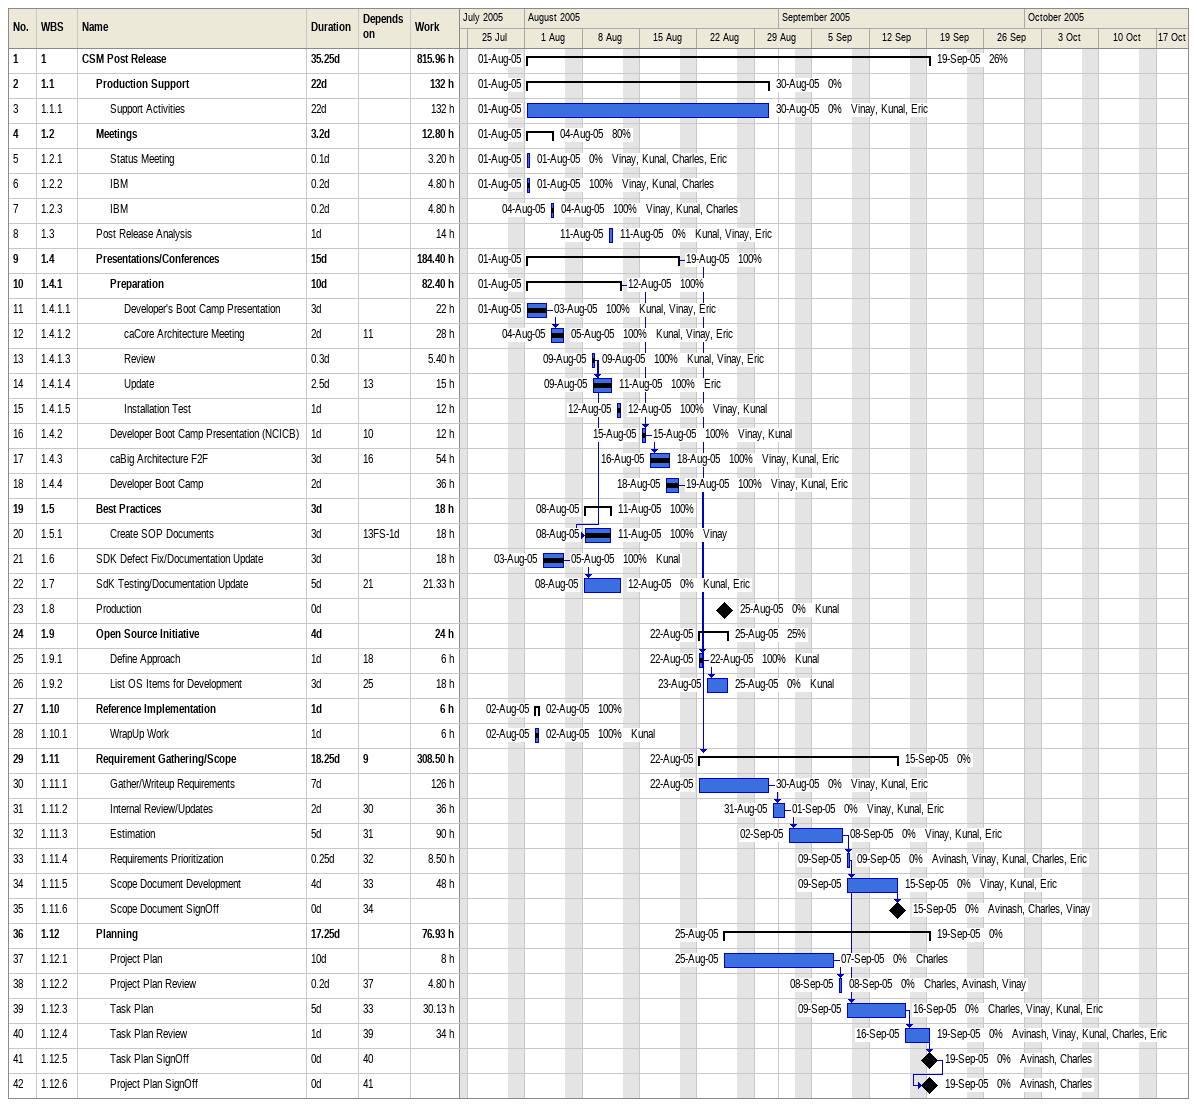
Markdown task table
| ID | WBS | Task | Duration | Start | Finish | Predecessors | Resources | % complete | Work (h) |
|---|---|---|---|---|---|---|---|---|---|
| 1 | 1 | **CSM Post Release** | 35.25d | 2005-08-01 | 2005-09-19 |  |  | 26 | 815.96 |
| 2 | 1.1 | **Production Support** | 22d | 2005-08-01 | 2005-08-30 |  |  | 0 | 132 |
| 3 | 1.1.1 | Support Activities | 22d | 2005-08-01 | 2005-08-30 |  | Vinay, Kunal, Eric | 0 | 132 |
| 4 | 1.2 | **Meetings** | 3.2d | 2005-08-01 | 2005-08-04 |  |  | 80 | 12.80 |
| 5 | 1.2.1 | Status Meeting | 0.1d | 2005-08-01 | 2005-08-01 |  | Vinay, Kunal, Charles, Eric | 0 | 3.20 |
| 6 | 1.2.2 | IBM | 0.2d | 2005-08-01 | 2005-08-01 |  | Vinay, Kunal, Charles | 100 | 4.80 |
| 7 | 1.2.3 | IBM | 0.2d | 2005-08-04 | 2005-08-04 |  | Vinay, Kunal, Charles | 100 | 4.80 |
| 8 | 1.3 | Post Release Analysis | 1d | 2005-08-11 | 2005-08-11 |  | Kunal, Vinay, Eric | 0 | 14 |
| 9 | 1.4 | **Presentations/Conferences** | 15d | 2005-08-01 | 2005-08-19 |  |  | 100 | 184.40 |
| 10 | 1.4.1 | **Preparation** | 10d | 2005-08-01 | 2005-08-12 |  |  | 100 | 82.40 |
| 11 | 1.4.1.1 | Developer's Boot Camp Presentation | 3d | 2005-08-01 | 2005-08-03 |  | Kunal, Vinay, Eric | 100 | 22 |
| 12 | 1.4.1.2 | caCore Architecture Meeting | 2d | 2005-08-04 | 2005-08-05 | 11 | Kunal, Vinay, Eric | 100 | 28 |
| 13 | 1.4.1.3 | Review | 0.3d | 2005-08-09 | 2005-08-09 |  | Kunal, Vinay, Eric | 100 | 5.40 |
| 14 | 1.4.1.4 | Update | 2.5d | 2005-08-09 | 2005-08-11 | 13 | Eric | 100 | 15 |
| 15 | 1.4.1.5 | Installation Test | 1d | 2005-08-12 | 2005-08-12 |  | Vinay, Kunal | 100 | 12 |
| 16 | 1.4.2 | Developer Boot Camp Presentation (NCICB) | 1d | 2005-08-15 | 2005-08-15 | 10 | Vinay, Kunal | 100 | 12 |
| 17 | 1.4.3 | caBig Architecture F2F | 3d | 2005-08-16 | 2005-08-18 | 16 | Vinay, Kunal, Eric | 100 | 54 |
| 18 | 1.4.4 | Developer Boot Camp | 2d | 2005-08-18 | 2005-08-19 |  | Vinay, Kunal, Eric | 100 | 36 |
| 19 | 1.5 | **Best Practices** | 3d | 2005-08-08 | 2005-08-11 |  |  | 100 | 18 |
| 20 | 1.5.1 | Create SOP Documents | 3d | 2005-08-08 | 2005-08-11 | 13FS-1d | Vinay | 100 | 18 |
| 21 | 1.6 | SDK Defect Fix/Documentation Update | 3d | 2005-08-03 | 2005-08-05 |  | Kunal | 100 | 18 |
| 22 | 1.7 | SdK Testing/Documentation Update | 5d | 2005-08-08 | 2005-08-12 | 21 | Kunal, Eric | 0 | 21.33 |
| 23 | 1.8 | Production | 0d | 2005-08-25 | 2005-08-25 |  | Kunal | 0 |  |
| 24 | 1.9 | **Open Source Initiative** | 4d | 2005-08-22 | 2005-08-25 |  |  | 25 | 24 |
| 25 | 1.9.1 | Define Approach | 1d | 2005-08-22 | 2005-08-22 | 18 | Kunal | 100 | 6 |
| 26 | 1.9.2 | List OS Items for Development | 3d | 2005-08-23 | 2005-08-25 | 25 | Kunal | 0 | 18 |
| 27 | 1.10 | **Reference Implementation** | 1d | 2005-08-02 | 2005-08-02 |  |  | 100 | 6 |
| 28 | 1.10.1 | WrapUp Work | 1d | 2005-08-02 | 2005-08-02 |  | Kunal | 100 | 6 |
| 29 | 1.11 | **Requirement Gathering/Scope** | 18.25d | 2005-08-22 | 2005-09-15 | 9 |  | 0 | 308.50 |
| 30 | 1.11.1 | Gather/Writeup Requirements | 7d | 2005-08-22 | 2005-08-30 |  | Vinay, Kunal, Eric | 0 | 126 |
| 31 | 1.11.2 | Internal Review/Updates | 2d | 2005-08-31 | 2005-09-01 | 30 | Vinay, Kunal, Eric | 0 | 36 |
| 32 | 1.11.3 | Estimation | 5d | 2005-09-02 | 2005-09-08 | 31 | Vinay, Kunal, Eric | 0 | 90 |
| 33 | 1.11.4 | Requirements Prioritization | 0.25d | 2005-09-09 | 2005-09-09 | 32 | Avinash, Vinay, Kunal, Charles, Eric | 0 | 8.50 |
| 34 | 1.11.5 | Scope Document Development | 4d | 2005-09-09 | 2005-09-15 | 33 | Vinay, Kunal, Eric | 0 | 48 |
| 35 | 1.11.6 | Scope Document SignOff | 0d | 2005-09-15 | 2005-09-15 | 34 | Avinash, Charles, Vinay | 0 |  |
| 36 | 1.12 | **Planning** | 17.25d | 2005-08-25 | 2005-09-19 |  |  | 0 | 76.93 |
| 37 | 1.12.1 | Project Plan | 10d | 2005-08-25 | 2005-09-07 |  | Charles | 0 | 8 |
| 38 | 1.12.2 | Project Plan Review | 0.2d | 2005-09-08 | 2005-09-08 | 37 | Charles, Avinash, Vinay | 0 | 4.80 |
| 39 | 1.12.3 | Task Plan | 5d | 2005-09-09 | 2005-09-16 | 33 | Charles, Vinay, Kunal, Eric | 0 | 30.13 |
| 40 | 1.12.4 | Task Plan Review | 1d | 2005-09-16 | 2005-09-19 | 39 | Avinash, Vinay, Kunal, Charles, Eric | 0 | 34 |
| 41 | 1.12.5 | Task Plan SignOff | 0d | 2005-09-19 | 2005-09-19 | 40 | Avinash, Charles | 0 |  |
| 42 | 1.12.6 | Project Plan SignOff | 0d | 2005-09-19 | 2005-09-19 | 41 | Avinash, Charles | 0 |  |
